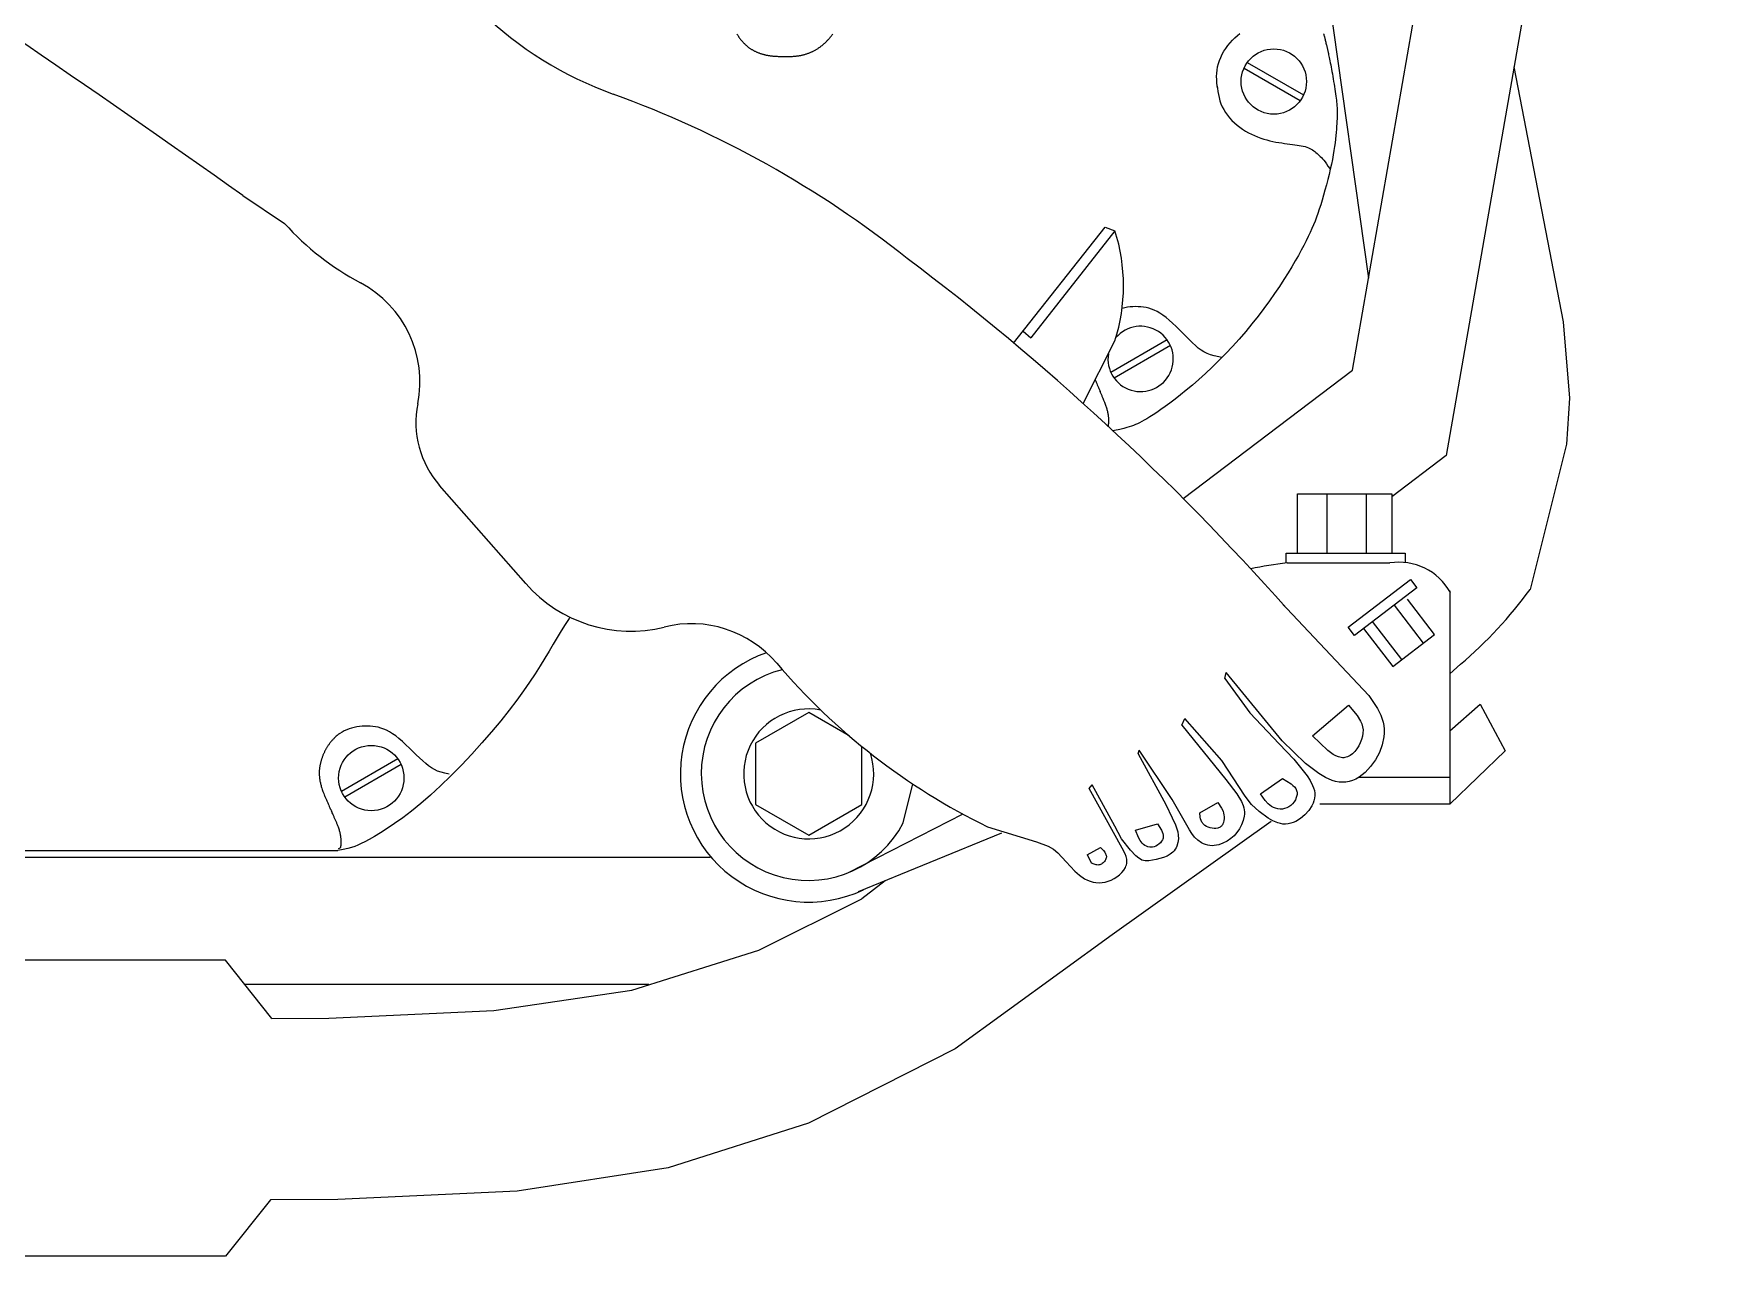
# Model space of a CAD drawing. Extents: x 0.9 to 11.8, y 2 to 8.4.
# Drawn here: x 6.338 to 7.933, y 2.288 to 3.439 of the extents above; entities that cross this region are included whole.
import ezdxf

# ---------------------------------------------------------------- set-up
doc = ezdxf.new("R2010")
doc.units = 0

msp = doc.modelspace()

# ---------------------------------------------------------------- linework, layer by layer
at = {"layer": '10', "color": 7, "linetype": 'CONTINUOUS'}
for p, q in [((6.534128, 3.286898), (6.573621, 3.260569)), ((6.80047, 2.921531), (6.719428, 3.013939))]:
    msp.add_line(p, q, dxfattribs=at)
for centre, radius, start, end in [((-0.851096, -7.106389), 12.749978, 54.603301, 56.976583), ((7.002317, 3.712965), 0.351563, 225.990773, 250.101475), ((6.549073, 2.460794), 0.980114, 51.483001, 70.101478), ((6.767796, 3.434997), 0.261015, 221.933514, 241.949115), ((5.696138, 1.284001), 2.432909, 41.580407, 53.025432), ((6.595455, 3.111564), 0.105469, 348.676439, 421.949118), ((6.787007, 3.073206), 0.089886, 168.676439, 221.25071), ((6.899166, 3.008087), 0.131274, 221.25071, 283.955187), ((6.956259, 2.778332), 0.105469, 40.378597, 103.955187), ((7.504211, 3.244322), 0.613835, 220.378599, 243.97938)]:
    msp.add_arc(centre, radius, start, end, dxfattribs=at)
at = {"layer": 'lines & arcs', "color": 5, "linetype": 'CONTINUOUS'}
for p, q in [((8.063584, 5.324047), (7.66662, 3.042026)), ((7.578409, 3.122497), (7.797725, 4.383277)), ((7.535894, 3.616966), (7.593477, 3.209119)), ((7.461215, 3.428073), (7.463286, 3.430624)), ((7.463286, 3.430624), (7.465468, 3.433055)), ((7.465468, 3.433055), (7.467743, 3.435356)), ((7.467743, 3.435356), (7.470097, 3.437527)), ((7.470097, 3.437527), (7.472522, 3.439572)), ((7.551273, 3.438983), (7.551304, 3.438871)), ((7.551304, 3.438871), (7.551342, 3.438732)), ((7.551342, 3.438732), (7.551389, 3.438558)), ((7.551389, 3.438558), (7.551447, 3.438345)), ((7.551447, 3.438345), (7.551517, 3.438086)), ((7.551517, 3.438086), (7.5516, 3.437774)), ((7.5516, 3.437774), (7.551698, 3.437406)), ((7.551698, 3.437406), (7.551812, 3.436979)), ((7.551812, 3.436979), (7.55194, 3.436492)), ((7.55194, 3.436492), (7.552083, 3.435944)), ((7.552083, 3.435944), (7.552241, 3.435334)), ((7.552241, 3.435334), (7.552414, 3.434662)), ((7.552414, 3.434662), (7.552601, 3.433926)), ((7.552601, 3.433926), (7.552803, 3.433125)), ((7.552803, 3.433125), (7.553019, 3.432263)), ((7.553019, 3.432263), (7.553244, 3.431357)), ((7.553244, 3.431357), (7.553474, 3.430429)), ((7.553474, 3.430429), (7.553702, 3.4295)), ((7.553702, 3.4295), (7.553924, 3.428592)), ((7.452246, 3.411066), (7.453227, 3.414032)), ((7.453227, 3.414032), (7.454441, 3.416964)), ((7.454441, 3.416964), (7.455867, 3.419849)), ((7.455867, 3.419849), (7.457485, 3.422672)), ((7.457485, 3.422672), (7.459274, 3.425418)), ((7.459274, 3.425418), (7.461215, 3.428073)), ((7.553924, 3.428592), (7.554135, 3.427726)), ((7.554135, 3.427726), (7.554329, 3.426925)), ((7.554329, 3.426925), (7.554502, 3.426209)), ((7.554502, 3.426209), (7.55465, 3.425591)), ((7.55465, 3.425591), (7.554779, 3.425048)), ((7.554779, 3.425048), (7.554895, 3.424545)), ((7.554895, 3.424545), (7.555007, 3.42405)), ((7.555007, 3.42405), (7.555122, 3.423529)), ((7.555122, 3.423529), (7.555248, 3.422949)), ((7.555248, 3.422949), (7.555391, 3.422277)), ((7.555391, 3.422277), (7.555559, 3.421479)), ((7.555559, 3.421479), (7.555759, 3.420528)), ((7.555759, 3.420528), (7.555989, 3.419425)), ((7.555989, 3.419425), (7.556247, 3.418174)), ((7.556247, 3.418174), (7.556532, 3.416781)), ((7.556532, 3.416781), (7.55684, 3.415253)), ((7.55684, 3.415253), (7.557171, 3.413595)), ((7.557171, 3.413595), (7.557522, 3.411813)), ((7.450593, 3.399072), (7.450705, 3.402077)), ((7.450643, 3.396074), (7.450593, 3.399072)), ((7.450705, 3.402077), (7.451004, 3.405081)), ((7.451004, 3.405081), (7.45151, 3.40808)), ((7.45151, 3.40808), (7.452246, 3.411066)), ((7.47635, 3.406878), (7.52933, 3.37629)), ((7.479423, 3.4122), (7.532402, 3.381612)), ((7.557522, 3.411813), (7.55789, 3.409913)), ((7.55789, 3.409913), (7.558274, 3.407902)), ((7.558274, 3.407902), (7.558669, 3.405793)), ((7.558669, 3.405793), (7.559072, 3.4036)), ((7.559072, 3.4036), (7.55948, 3.401337)), ((7.55948, 3.401337), (7.559888, 3.399019)), ((7.559888, 3.399019), (7.560293, 3.39666)), ((7.730282, 3.408), (7.776706, 3.168075)), ((7.450835, 3.393089), (7.450643, 3.396074)), ((7.451145, 3.390124), (7.450835, 3.393089)), ((7.451414, 3.388179), (7.451145, 3.390124)), ((7.451219, 3.389883), (7.451396, 3.387927)), ((7.451396, 3.387927), (7.451765, 3.384969)), ((7.451765, 3.384969), (7.452253, 3.382018)), ((7.452253, 3.382018), (7.452881, 3.379086)), ((7.560293, 3.39666), (7.560691, 3.394275)), ((7.560691, 3.394275), (7.561078, 3.391877)), ((7.561078, 3.391877), (7.56145, 3.389483)), ((7.56145, 3.389483), (7.561805, 3.387117)), ((7.561805, 3.387117), (7.562141, 3.384804)), ((7.562141, 3.384804), (7.562454, 3.38257)), ((7.562454, 3.38257), (7.562742, 3.38044)), ((7.452881, 3.379086), (7.45367, 3.376185)), ((7.45367, 3.376185), (7.45464, 3.373325)), ((7.45464, 3.373325), (7.45581, 3.370518)), ((7.45581, 3.370518), (7.457202, 3.367776)), ((7.457202, 3.367776), (7.458829, 3.365109)), ((7.562742, 3.38044), (7.563002, 3.37844)), ((7.563002, 3.37844), (7.563232, 3.376596)), ((7.563232, 3.376596), (7.563429, 3.374934)), ((7.563429, 3.374934), (7.563592, 3.373466)), ((7.563592, 3.373466), (7.563721, 3.372154)), ((7.563721, 3.372154), (7.563822, 3.370947)), ((7.563822, 3.370947), (7.563895, 3.369795)), ((7.563895, 3.369795), (7.563944, 3.368645)), ((7.563944, 3.368645), (7.563973, 3.367448)), ((7.563973, 3.367448), (7.563983, 3.366152)), ((7.563983, 3.366152), (7.563977, 3.364707)), ((7.458829, 3.365109), (7.460674, 3.362527)), ((7.460674, 3.362527), (7.462715, 3.360039)), ((7.462715, 3.360039), (7.464929, 3.357655)), ((7.464929, 3.357655), (7.467293, 3.355384)), ((7.467293, 3.355384), (7.469783, 3.353236)), ((7.469783, 3.353236), (7.472378, 3.35122)), ((7.472378, 3.35122), (7.475053, 3.349345)), ((7.563513, 3.352041), (7.56332, 3.349299)), ((7.563665, 3.354611), (7.563513, 3.352041)), ((7.56378, 3.357003), (7.563665, 3.354611)), ((7.563865, 3.359214), (7.56378, 3.357003)), ((7.563923, 3.361238), (7.563865, 3.359214)), ((7.563959, 3.36307), (7.563923, 3.361238)), ((7.563977, 3.364707), (7.563959, 3.36307)), ((7.475053, 3.349345), (7.477789, 3.347617)), ((7.477789, 3.347617), (7.480573, 3.346035)), ((7.480573, 3.346035), (7.483397, 3.344591)), ((7.483397, 3.344591), (7.486252, 3.34328)), ((7.486252, 3.34328), (7.489128, 3.342096)), ((7.489128, 3.342096), (7.492016, 3.341033)), ((7.492016, 3.341033), (7.494908, 3.340085)), ((7.494908, 3.340085), (7.497794, 3.339246)), ((7.497794, 3.339246), (7.500664, 3.33851)), ((7.500664, 3.33851), (7.503509, 3.337866)), ((7.503509, 3.337866), (7.506317, 3.337303)), ((7.506317, 3.337303), (7.509079, 3.336812)), ((7.509079, 3.336812), (7.511783, 3.336381)), ((7.511783, 3.336381), (7.51442, 3.335999)), ((7.51442, 3.335999), (7.516977, 3.335656)), ((7.516977, 3.335656), (7.519445, 3.335342)), ((7.519445, 3.335342), (7.521815, 3.335045)), ((7.521815, 3.335045), (7.524083, 3.334753)), ((7.524083, 3.334753), (7.526246, 3.334457)), ((7.526246, 3.334457), (7.528302, 3.334143)), ((7.528302, 3.334143), (7.530249, 3.333801)), ((7.530249, 3.333801), (7.532084, 3.333419)), ((7.562024, 3.336635), (7.561526, 3.333014)), ((7.562443, 3.340065), (7.562024, 3.336635)), ((7.562792, 3.343314), (7.562443, 3.340065)), ((7.563082, 3.346389), (7.562792, 3.343314)), ((7.56332, 3.349299), (7.563082, 3.346389)), ((7.532084, 3.333419), (7.533805, 3.332987)), ((7.533805, 3.332987), (7.535409, 3.332491)), ((7.535409, 3.332491), (7.536897, 3.331925)), ((7.536897, 3.331925), (7.538279, 3.331293)), ((7.538279, 3.331293), (7.539568, 3.330602)), ((7.539568, 3.330602), (7.540776, 3.32986)), ((7.540776, 3.32986), (7.541916, 3.329075)), ((7.541916, 3.329075), (7.543002, 3.328256)), ((7.543002, 3.328256), (7.544044, 3.327409)), ((7.544044, 3.327409), (7.545058, 3.326542)), ((7.545058, 3.326542), (7.546055, 3.325657)), ((7.546055, 3.325657), (7.547051, 3.324732)), ((7.547051, 3.324732), (7.548062, 3.323738)), ((7.548062, 3.323738), (7.549104, 3.322645)), ((7.549104, 3.322645), (7.550192, 3.321425)), ((7.550192, 3.321425), (7.551342, 3.32005)), ((7.551342, 3.32005), (7.55257, 3.318491)), ((7.55257, 3.318491), (7.553892, 3.316718)), ((7.559461, 3.320911), (7.558551, 3.316432)), ((7.560254, 3.325161), (7.559461, 3.320911)), ((7.560939, 3.329193), (7.560254, 3.325161)), ((7.561526, 3.333014), (7.560939, 3.329193)), ((7.555155, 3.30189), (7.553865, 3.296896)), ((7.553892, 3.316718), (7.555333, 3.31468)), ((7.556379, 3.306858), (7.555155, 3.30189)), ((7.555333, 3.31468), (7.556957, 3.312238)), ((7.557518, 3.311729), (7.556379, 3.306858)), ((7.556957, 3.312238), (7.557376, 3.311568)), ((7.558551, 3.316432), (7.557518, 3.311729)), ((7.551172, 3.287107), (7.54981, 3.282453)), ((7.55253, 3.291944), (7.551172, 3.287107)), ((7.553865, 3.296896), (7.55253, 3.291944)), ((7.545845, 3.270108), (7.544524, 3.266444)), ((7.547149, 3.273954), (7.545845, 3.270108)), ((7.548465, 3.278053), (7.547149, 3.273954)), ((7.54981, 3.282453), (7.548465, 3.278053)), ((7.259582, 3.148053), (7.345786, 3.256979)), ((7.345786, 3.256979), (7.354856, 3.253737)), ((7.540198, 3.255823), (7.538544, 3.252169)), ((7.541728, 3.259373), (7.540198, 3.255823)), ((7.543161, 3.262889), (7.541728, 3.259373)), ((7.544524, 3.266444), (7.543161, 3.262889)), ((7.354856, 3.253737), (7.275653, 3.153029)), ((7.532577, 3.239943), (7.53017, 3.235343)), ((7.534759, 3.244271), (7.532577, 3.239943)), ((7.53674, 3.248339), (7.534759, 3.244271)), ((7.538544, 3.252169), (7.53674, 3.248339)), ((7.524587, 3.225278), (7.521364, 3.219788)), ((7.527515, 3.230459), (7.524587, 3.225278)), ((7.53017, 3.235343), (7.527515, 3.230459)), ((7.513937, 3.207832), (7.509693, 3.201355)), ((7.517822, 3.213977), (7.513937, 3.207832)), ((7.521364, 3.219788), (7.517822, 3.213977)), ((7.505107, 3.194596), (7.500204, 3.18762)), ((7.509693, 3.201355), (7.505107, 3.194596)), ((7.36174, 3.18062), (7.361602, 3.180579)), ((7.364154, 3.181197), (7.36174, 3.18062)), ((7.366607, 3.181652), (7.364154, 3.181197)), ((7.36909, 3.181985), (7.366607, 3.181652)), ((7.371596, 3.182195), (7.36909, 3.181985)), ((7.374118, 3.182282), (7.371596, 3.182195)), ((7.376648, 3.182245), (7.374118, 3.182282)), ((7.379179, 3.182083), (7.376648, 3.182245)), ((7.381704, 3.181797), (7.379179, 3.182083)), ((7.384218, 3.181379), (7.381704, 3.181797)), ((7.386737, 3.180804), (7.384218, 3.181379)), ((7.389279, 3.180038), (7.386737, 3.180804)), ((7.391861, 3.17905), (7.389279, 3.180038)), ((7.394502, 3.177806), (7.391861, 3.17905)), ((7.397221, 3.176275), (7.394502, 3.177806)), ((7.400035, 3.174424), (7.397221, 3.176275)), ((7.402963, 3.172221), (7.400035, 3.174424)), ((7.495009, 3.180491), (7.489547, 3.173273)), ((7.500204, 3.18762), (7.495009, 3.180491)), ((7.268475, 3.15929), (7.275653, 3.153029)), ((7.406015, 3.169652), (7.402963, 3.172221)), ((7.40916, 3.166785), (7.406015, 3.169652)), ((7.41236, 3.163706), (7.40916, 3.166785)), ((7.415577, 3.160502), (7.41236, 3.163706)), ((7.418773, 3.157259), (7.415577, 3.160502)), ((7.47792, 3.158829), (7.471806, 3.151731)), ((7.483842, 3.166031), (7.47792, 3.158829)), ((7.489547, 3.173273), (7.483842, 3.166031)), ((7.776706, 3.168075), (7.782707, 3.096087)), ((7.325037, 3.091135), (7.354858, 3.150071)), ((7.404015, 3.151024), (7.351035, 3.120436)), ((7.407087, 3.145702), (7.354107, 3.115114)), ((7.421909, 3.154063), (7.418773, 3.157259)), ((7.424946, 3.151001), (7.421909, 3.154063)), ((7.427846, 3.14816), (7.424946, 3.151001)), ((7.430592, 3.145609), (7.427846, 3.14816)), ((7.43325, 3.14335), (7.430592, 3.145609)), ((7.435909, 3.141369), (7.43325, 3.14335)), ((7.465529, 3.144795), (7.459146, 3.138061)), ((7.471806, 3.151731), (7.465529, 3.144795)), ((7.438657, 3.139652), (7.435909, 3.141369)), ((7.441582, 3.138183), (7.438657, 3.139652)), ((7.444772, 3.136948), (7.441582, 3.138183)), ((7.448315, 3.135933), (7.444772, 3.136948)), ((7.452717, 3.131558), (7.446303, 3.12532)), ((7.455583, 3.134456), (7.448315, 3.135933)), ((7.459146, 3.138061), (7.452717, 3.131558)), ((7.419111, 3.001677), (7.578409, 3.122497)), ((7.433763, 3.113767), (7.427759, 3.108515)), ((7.439965, 3.119379), (7.433763, 3.113767)), ((7.446303, 3.12532), (7.439965, 3.119379)), ((7.411464, 3.095178), (7.406674, 3.09153)), ((7.416578, 3.099214), (7.411464, 3.095178)), ((7.422014, 3.103656), (7.416578, 3.099214)), ((7.427759, 3.108515), (7.422014, 3.103656)), ((7.782707, 3.096087), (7.779706, 3.052894)), ((7.390798, 3.080454), (7.387662, 3.078472)), ((7.39427, 3.082733), (7.390798, 3.080454)), ((7.398075, 3.085326), (7.39427, 3.082733)), ((7.40221, 3.088253), (7.398075, 3.085326)), ((7.406674, 3.09153), (7.40221, 3.088253)), ((7.354474, 3.065565), (7.353272, 3.06528)), ((7.359359, 3.06676), (7.354474, 3.065565)), ((7.363128, 3.067728), (7.359359, 3.06676)), ((7.366041, 3.068529), (7.363128, 3.067728)), ((7.36836, 3.069226), (7.366041, 3.068529)), ((7.370346, 3.06988), (7.36836, 3.069226)), ((7.372225, 3.070548), (7.370346, 3.06988)), ((7.374083, 3.071268), (7.372225, 3.070548)), ((7.375972, 3.07207), (7.374083, 3.071268)), ((7.377942, 3.072989), (7.375972, 3.07207)), ((7.380045, 3.074056), (7.377942, 3.072989)), ((7.382332, 3.075304), (7.380045, 3.074056)), ((7.384853, 3.076765), (7.382332, 3.075304)), ((7.387662, 3.078472), (7.384853, 3.076765)), ((7.779706, 3.052894), (7.745508, 2.91613)), ((7.66662, 3.042026), (7.615419, 3.003193)), ((7.526537, 2.950273), (7.526537, 3.005922)), ((7.526537, 3.005922), (7.615419, 3.005922)), ((7.554554, 2.950273), (7.554554, 3.005922)), ((7.591266, 3.005922), (7.591266, 2.950273)), ((7.615419, 3.005922), (7.615419, 2.950273)), ((7.51591, 2.940998), (7.51591, 2.950273)), ((7.51591, 2.950273), (7.627979, 2.950273)), ((7.516876, 2.940998), (7.613487, 2.940998)), ((7.627979, 2.950273), (7.627979, 2.940998)), ((7.574358, 2.880386), (7.632985, 2.925332)), ((7.632985, 2.925332), (7.638871, 2.917654)), ((7.638871, 2.917654), (7.580244, 2.872709)), ((7.655678, 2.873655), (7.630173, 2.906923)), ((7.669907, 2.914717), (7.669907, 2.713987)), ((6.84139, 2.888779), (6.837563, 2.882917)), ((6.842124, 2.889854), (6.84139, 2.888779)), ((7.617552, 2.901311), (7.645018, 2.865483)), ((6.833812, 2.876948), (6.83008, 2.870834)), ((6.837563, 2.882917), (6.833812, 2.876948)), ((7.580244, 2.872709), (7.574358, 2.880386)), ((7.588772, 2.879246), (7.616238, 2.843419)), ((7.624766, 2.849957), (7.597299, 2.885784)), ((7.616238, 2.843419), (7.655678, 2.873655)), ((6.822434, 2.858018), (6.81837, 2.851233)), ((6.826309, 2.864537), (6.822434, 2.858018)), ((6.83008, 2.870834), (6.826309, 2.864537)), ((6.814025, 2.844135), (6.809307, 2.836679)), ((6.81837, 2.851233), (6.814025, 2.844135)), ((7.680049, 2.845629), (7.669907, 2.836727)), ((6.804124, 2.828817), (6.798384, 2.820506)), ((6.809307, 2.836679), (6.804124, 2.828817)), ((6.791996, 2.811698), (6.784867, 2.802347)), ((6.798384, 2.820506), (6.791996, 2.811698)), ((7.669907, 2.782988), (7.698648, 2.808079)), ((7.698648, 2.808079), (7.722164, 2.764169)), ((6.776947, 2.792447), (6.768345, 2.782145)), ((6.784867, 2.802347), (6.776947, 2.792447)), ((7.066726, 2.800174), (7.016726, 2.771306)), ((7.10485, 2.778163), (7.066726, 2.800174)), ((6.625494, 2.780491), (6.624297, 2.779718)), ((6.627606, 2.781703), (6.625494, 2.780491)), ((6.629784, 2.782806), (6.627606, 2.781703)), ((6.632024, 2.783798), (6.629784, 2.782806)), ((6.634321, 2.784674), (6.632024, 2.783798)), ((6.636672, 2.785434), (6.634321, 2.784674)), ((6.63907, 2.786073), (6.636672, 2.785434)), ((6.64151, 2.786592), (6.63907, 2.786073)), ((6.643983, 2.78699), (6.64151, 2.786592)), ((6.646483, 2.787265), (6.643983, 2.78699)), ((6.649002, 2.787417), (6.646483, 2.787265)), ((6.651533, 2.787445), (6.649002, 2.787417)), ((6.654067, 2.787349), (6.651533, 2.787445)), ((6.656598, 2.787128), (6.654067, 2.787349)), ((6.659123, 2.786776), (6.656598, 2.787128)), ((6.661655, 2.786266), (6.659123, 2.786776)), ((6.664216, 2.785567), (6.661655, 2.786266)), ((6.666823, 2.784646), (6.664216, 2.785567)), ((6.669495, 2.783471), (6.666823, 2.784646)), ((6.672253, 2.782011), (6.669495, 2.783471)), ((6.675114, 2.780234), (6.672253, 2.782011)), ((6.678099, 2.778107), (6.675114, 2.780234)), ((6.681216, 2.775618), (6.678099, 2.778107)), ((6.684434, 2.772834), (6.681216, 2.775618)), ((6.768345, 2.782145), (6.759213, 2.771629)), ((6.687713, 2.769839), (6.684434, 2.772834)), ((6.691013, 2.766719), (6.687713, 2.769839)), ((6.694291, 2.76356), (6.691013, 2.766719)), ((6.697509, 2.760447), (6.694291, 2.76356)), ((6.700624, 2.757465), (6.697509, 2.760447)), ((6.749702, 2.761086), (6.739962, 2.750702)), ((6.759213, 2.771629), (6.749702, 2.761086)), ((7.016726, 2.771306), (7.016726, 2.713571)), ((7.116726, 2.713571), (7.116726, 2.768245)), ((7.722164, 2.764169), (7.669907, 2.713987)), ((6.680129, 2.756478), (6.627149, 2.72589)), ((6.683202, 2.751156), (6.630222, 2.720568)), ((6.703597, 2.7547), (6.700624, 2.757465)), ((6.706408, 2.752221), (6.703597, 2.7547)), ((6.709124, 2.750032), (6.706408, 2.752221)), ((6.711834, 2.74812), (6.709124, 2.750032)), ((6.714626, 2.746475), (6.711834, 2.74812)), ((6.717588, 2.745082), (6.714626, 2.746475)), ((6.720808, 2.743931), (6.717588, 2.745082)), ((6.724377, 2.743008), (6.720808, 2.743931)), ((6.739962, 2.750702), (6.730145, 2.740665)), ((6.720401, 2.731161), (6.710882, 2.722378)), ((6.730145, 2.740665), (6.720401, 2.731161)), ((6.72838, 2.742302), (6.724377, 2.743008)), ((7.155737, 2.696239), (7.16465, 2.732959)), ((7.584698, 2.739273), (7.669522, 2.739273)), ((6.701722, 2.714464), (6.692999, 2.707414)), ((6.710882, 2.722378), (6.701722, 2.714464)), ((7.016726, 2.713571), (7.066726, 2.684704)), ((7.066726, 2.684704), (7.116726, 2.713571)), ((7.669907, 2.713987), (7.547829, 2.713987)), ((6.677099, 2.695726), (6.670044, 2.691)), ((6.684771, 2.701182), (6.677099, 2.695726)), ((6.692999, 2.707414), (6.684771, 2.701182)), ((7.211827, 2.704595), (7.103826, 2.649336)), ((7.501745, 2.697449), (7.352189, 2.59093)), ((6.653176, 2.680766), (6.649136, 2.678513)), ((6.658022, 2.683565), (6.653176, 2.680766)), ((6.663664, 2.686961), (6.658022, 2.683565)), ((6.670044, 2.691), (6.663664, 2.686961)), ((7.248047, 2.686493), (7.11343, 2.63126)), ((5.203821, 2.664008), (6.973899, 2.664008)), ((6.294258, 2.670141), (6.623612, 2.670141)), ((6.628733, 2.67122), (6.623612, 2.670141)), ((6.63294, 2.672176), (6.628733, 2.67122)), ((6.636488, 2.673108), (6.63294, 2.672176)), ((6.639629, 2.674111), (6.636488, 2.673108)), ((6.642615, 2.675282), (6.639629, 2.674111)), ((6.6457, 2.676717), (6.642615, 2.675282)), ((6.649136, 2.678513), (6.6457, 2.676717)), ((6.973899, 2.664008), (6.974525, 2.664483)), ((7.138709, 2.641632), (7.116607, 2.624869)), ((7.01973, 2.576515), (7.116607, 2.624869)), ((7.352189, 2.59093), (7.204611, 2.483509)), ((6.900193, 2.538929), (7.01973, 2.576515)), ((6.518107, 2.566929), (5.961729, 2.566929)), ((6.561606, 2.512239), (6.518107, 2.566929)), ((6.916344, 2.544008), (6.536338, 2.544008)), ((6.770348, 2.519629), (6.900193, 2.538929)), ((6.561606, 2.512239), (6.615275, 2.512518)), ((6.615275, 2.512518), (6.770348, 2.519629)), ((7.204611, 2.483509), (7.066468, 2.413713)), ((7.066468, 2.413713), (6.934616, 2.371378)), ((6.934616, 2.371378), (6.792525, 2.349639)), ((6.792525, 2.349639), (6.623664, 2.34163)), ((6.560161, 2.341287), (6.518107, 2.288414)), ((6.623664, 2.34163), (6.560161, 2.341287)), ((6.518107, 2.288414), (5.888463, 2.288414))]:
    msp.add_line(p, q, dxfattribs=at)
at = {"layer": 'lines & arcs', "color": 7, "linetype": 'CONTINUOUS'}
for p, q in [((7.513139, 2.901481), (7.51557, 2.899088)), ((7.51557, 2.899088), (7.516178, 2.89849)), ((7.516178, 2.89849), (7.516482, 2.898191)), ((7.516482, 2.898191), (7.516634, 2.898042)), ((7.516634, 2.898042), (7.516672, 2.898004)), ((7.516672, 2.898004), (7.516691, 2.897986)), ((7.516691, 2.897986), (7.5167, 2.897976)), ((7.5167, 2.897976), (7.516703, 2.897974)), ((7.516703, 2.897974), (7.516703, 2.897974)), ((7.516703, 2.897974), (7.516706, 2.897971)), ((7.516706, 2.897971), (7.593898, 2.816146)), ((7.458334, 2.832128), (7.459474, 2.837883)), ((7.458334, 2.832128), (7.481954, 2.799793)), ((7.512104, 2.773399), (7.459474, 2.837883)), ((7.593898, 2.816146), (7.601988, 2.804108)), ((7.417704, 2.788313), (7.420694, 2.794488)), ((7.455349, 2.754893), (7.420694, 2.794488)), ((7.481954, 2.799793), (7.509405, 2.770604)), ((7.540895, 2.778347), (7.574747, 2.806964)), ((7.574747, 2.806964), (7.582864, 2.797287)), ((7.582864, 2.797287), (7.585959, 2.792179)), ((7.585959, 2.792179), (7.587097, 2.78951)), ((7.601988, 2.804108), (7.605043, 2.797777)), ((7.605043, 2.797777), (7.607187, 2.791202)), ((7.417704, 2.788313), (7.459156, 2.737182)), ((7.555112, 2.764371), (7.540895, 2.778347)), ((7.587839, 2.777798), (7.586987, 2.774689)), ((7.587097, 2.78951), (7.587897, 2.786747)), ((7.588295, 2.780885), (7.587839, 2.777798)), ((7.587897, 2.786747), (7.588312, 2.783876)), ((7.588312, 2.783876), (7.588295, 2.780885)), ((7.607985, 2.777219), (7.606436, 2.769898)), ((7.607187, 2.791202), (7.607857, 2.787815)), ((7.607857, 2.787815), (7.608228, 2.784357)), ((7.608277, 2.780824), (7.607985, 2.777219)), ((7.608228, 2.784357), (7.608277, 2.780824)), ((7.37682, 2.761354), (7.377573, 2.764706)), ((7.37682, 2.761354), (7.402752, 2.713487)), ((7.408699, 2.718399), (7.377573, 2.764706)), ((7.509405, 2.770604), (7.523241, 2.756376)), ((7.534296, 2.752283), (7.512104, 2.773399)), ((7.560198, 2.760711), (7.555112, 2.764371)), ((7.562714, 2.759351), (7.560198, 2.760711)), ((7.576088, 2.759672), (7.574916, 2.759003)), ((7.578366, 2.761372), (7.576088, 2.759672)), ((7.58052, 2.763492), (7.578366, 2.761372)), ((7.582505, 2.765957), (7.58052, 2.763492)), ((7.584274, 2.768694), (7.582505, 2.765957)), ((7.585783, 2.771629), (7.584274, 2.768694)), ((7.586987, 2.774689), (7.585783, 2.771629)), ((7.603731, 2.76264), (7.60003, 2.755697)), ((7.606436, 2.769898), (7.603731, 2.76264)), ((7.477305, 2.721564), (7.455349, 2.754893)), ((7.523241, 2.756376), (7.535776, 2.740569)), ((7.54661, 2.742806), (7.534296, 2.752283)), ((7.565208, 2.758363), (7.562714, 2.759351)), ((7.567678, 2.757791), (7.565208, 2.758363)), ((7.568903, 2.757674), (7.567678, 2.757791)), ((7.570121, 2.757678), (7.568903, 2.757674)), ((7.571332, 2.757808), (7.570121, 2.757678)), ((7.572535, 2.758068), (7.571332, 2.757808)), ((7.57373, 2.758466), (7.572535, 2.758068)), ((7.574916, 2.759003), (7.57373, 2.758466)), ((7.590273, 2.743776), (7.584536, 2.739304)), ((7.595491, 2.749325), (7.590273, 2.743776)), ((7.60003, 2.755697), (7.595491, 2.749325)), ((7.330723, 2.728654), (7.333484, 2.732226)), ((7.361541, 2.672558), (7.330723, 2.728654)), ((7.354647, 2.693127), (7.333484, 2.732226)), ((7.459156, 2.737182), (7.469492, 2.723538)), ((7.491964, 2.723662), (7.512656, 2.737932)), ((7.512656, 2.737932), (7.520737, 2.732916)), ((7.520737, 2.732916), (7.522402, 2.73154)), ((7.522402, 2.73154), (7.52383, 2.730082)), ((7.52383, 2.730082), (7.524973, 2.728525)), ((7.524973, 2.728525), (7.525424, 2.727705)), ((7.525424, 2.727705), (7.525785, 2.726855)), ((7.535776, 2.740569), (7.538547, 2.736135)), ((7.538547, 2.736135), (7.540915, 2.731507)), ((7.540915, 2.731507), (7.541837, 2.729139)), ((7.541837, 2.729139), (7.542524, 2.726747)), ((7.552947, 2.739051), (7.54661, 2.742806)), ((7.559344, 2.736271), (7.552947, 2.739051)), ((7.562551, 2.735323), (7.559344, 2.736271)), ((7.565756, 2.734708), (7.562551, 2.735323)), ((7.568954, 2.734458), (7.565756, 2.734708)), ((7.572138, 2.734602), (7.568954, 2.734458)), ((7.575304, 2.735169), (7.572138, 2.734602)), ((7.578438, 2.736162), (7.575304, 2.735169)), ((7.581522, 2.737551), (7.578438, 2.736162)), ((7.584536, 2.739304), (7.581522, 2.737551)), ((7.402752, 2.713487), (7.408777, 2.700955)), ((7.425109, 2.689614), (7.408699, 2.718399)), ((7.434767, 2.705794), (7.45176, 2.715598)), ((7.45176, 2.715598), (7.455254, 2.710206)), ((7.469492, 2.723538), (7.473977, 2.716285)), ((7.473977, 2.716285), (7.475575, 2.712507)), ((7.475575, 2.712507), (7.476146, 2.710573)), ((7.483424, 2.713742), (7.477305, 2.721564)), ((7.490693, 2.706842), (7.483424, 2.713742)), ((7.496312, 2.717448), (7.491964, 2.723662)), ((7.499103, 2.714333), (7.496312, 2.717448)), ((7.500642, 2.71298), (7.499103, 2.714333)), ((7.502302, 2.711798), (7.500642, 2.71298)), ((7.504102, 2.710815), (7.502302, 2.711798)), ((7.520423, 2.712697), (7.518592, 2.711355)), ((7.522072, 2.714304), (7.520423, 2.712697)), ((7.523502, 2.716112), (7.522072, 2.714304)), ((7.524675, 2.718059), (7.523502, 2.716112)), ((7.525553, 2.720082), (7.524675, 2.718059)), ((7.5261, 2.722116), (7.525553, 2.720082)), ((7.525785, 2.726855), (7.526051, 2.725971)), ((7.526051, 2.725971), (7.526217, 2.725053)), ((7.526238, 2.723119), (7.5261, 2.722116)), ((7.526217, 2.725053), (7.526278, 2.7241)), ((7.526278, 2.7241), (7.526238, 2.723119)), ((7.54014, 2.712416), (7.537221, 2.707986)), ((7.541277, 2.714736), (7.54014, 2.712416)), ((7.542158, 2.717103), (7.541277, 2.714736)), ((7.542747, 2.719503), (7.542158, 2.717103)), ((7.542524, 2.726747), (7.542931, 2.724338)), ((7.543013, 2.72192), (7.542747, 2.719503)), ((7.542931, 2.724338), (7.543013, 2.72192)), ((7.408777, 2.700955), (7.411747, 2.69451)), ((7.435182, 2.701587), (7.434767, 2.705794)), ((7.435509, 2.699978), (7.435182, 2.701587)), ((7.435996, 2.698443), (7.435509, 2.699978)), ((7.43669, 2.697004), (7.435996, 2.698443)), ((7.437129, 2.696327), (7.43669, 2.697004)), ((7.437637, 2.695681), (7.437129, 2.696327)), ((7.455254, 2.710206), (7.456573, 2.707189)), ((7.456961, 2.696774), (7.456357, 2.695243)), ((7.456573, 2.707189), (7.45705, 2.705544)), ((7.457352, 2.698443), (7.456961, 2.696774)), ((7.45705, 2.705544), (7.457381, 2.703802)), ((7.457544, 2.700204), (7.457352, 2.698443)), ((7.457381, 2.703802), (7.457549, 2.702006)), ((7.457549, 2.702006), (7.457544, 2.700204)), ((7.47558, 2.698454), (7.474058, 2.694488)), ((7.476515, 2.702536), (7.47558, 2.698454)), ((7.476146, 2.710573), (7.476539, 2.708609)), ((7.476723, 2.704582), (7.476515, 2.702536)), ((7.476539, 2.708609), (7.476735, 2.706611)), ((7.476735, 2.706611), (7.476723, 2.704582)), ((7.499001, 2.700831), (7.490693, 2.706842)), ((7.503499, 2.698246), (7.499001, 2.700831)), ((7.508172, 2.696267), (7.503499, 2.698246)), ((7.506048, 2.710055), (7.504102, 2.710815)), ((7.508108, 2.709539), (7.506048, 2.710055)), ((7.510239, 2.709289), (7.508108, 2.709539)), ((7.510559, 2.695607), (7.508172, 2.696267)), ((7.512396, 2.709326), (7.510239, 2.709289)), ((7.514536, 2.709668), (7.512396, 2.709326)), ((7.516616, 2.710338), (7.514536, 2.709668)), ((7.518592, 2.711355), (7.516616, 2.710338)), ((7.520266, 2.695901), (7.51784, 2.695377)), ((7.522664, 2.696695), (7.520266, 2.695901)), ((7.525017, 2.697736), (7.522664, 2.696695)), ((7.529517, 2.700476), (7.525017, 2.697736)), ((7.533631, 2.70395), (7.529517, 2.700476)), ((7.537221, 2.707986), (7.533631, 2.70395)), ((7.234925, 2.692708), (7.281222, 2.678314)), ((7.361152, 2.681342), (7.354647, 2.693127)), ((7.369654, 2.670585), (7.361152, 2.681342)), ((7.3742, 2.68958), (7.394859, 2.695483)), ((7.37697, 2.682438), (7.3742, 2.68958)), ((7.378554, 2.679595), (7.37697, 2.682438)), ((7.394859, 2.695483), (7.398713, 2.6893)), ((7.398713, 2.6893), (7.399414, 2.687771)), ((7.399589, 2.680332), (7.398777, 2.678929)), ((7.399414, 2.687771), (7.399939, 2.686252)), ((7.399889, 2.681054), (7.399589, 2.680332)), ((7.40011, 2.681783), (7.399889, 2.681054)), ((7.399939, 2.686252), (7.400253, 2.684747)), ((7.400253, 2.682517), (7.40011, 2.681783)), ((7.400253, 2.684747), (7.400321, 2.683999)), ((7.400322, 2.683256), (7.400253, 2.682517)), ((7.400321, 2.683999), (7.400322, 2.683256)), ((7.411747, 2.69451), (7.413942, 2.687936)), ((7.413942, 2.687936), (7.414515, 2.6846)), ((7.414614, 2.68123), (7.414148, 2.677831)), ((7.414515, 2.6846), (7.414614, 2.68123)), ((7.427319, 2.686135), (7.425109, 2.689614)), ((7.429899, 2.682912), (7.427319, 2.686135)), ((7.43295, 2.680029), (7.429899, 2.682912)), ((7.436436, 2.677624), (7.43295, 2.680029)), ((7.438213, 2.69507), (7.437637, 2.695681)), ((7.439547, 2.693957), (7.438213, 2.69507)), ((7.44108, 2.693002), (7.439547, 2.693957)), ((7.442762, 2.692219), (7.44108, 2.693002)), ((7.444543, 2.691624), (7.442762, 2.692219)), ((7.446371, 2.69123), (7.444543, 2.691624)), ((7.448196, 2.691052), (7.446371, 2.69123)), ((7.449968, 2.691105), (7.448196, 2.691052)), ((7.451637, 2.691403), (7.449968, 2.691105)), ((7.452417, 2.691649), (7.451637, 2.691403)), ((7.453151, 2.691961), (7.452417, 2.691649)), ((7.453835, 2.692341), (7.453151, 2.691961)), ((7.454461, 2.692793), (7.453835, 2.692341)), ((7.455025, 2.693314), (7.454461, 2.692793)), ((7.455528, 2.6939), (7.455025, 2.693314)), ((7.455971, 2.694545), (7.455528, 2.6939)), ((7.456357, 2.695243), (7.455971, 2.694545)), ((7.463827, 2.681472), (7.460343, 2.679072)), ((7.46695, 2.684232), (7.463827, 2.681472)), ((7.469703, 2.687333), (7.46695, 2.684232)), ((7.472076, 2.690758), (7.469703, 2.687333)), ((7.474058, 2.694488), (7.472076, 2.690758)), ((7.512971, 2.695219), (7.510559, 2.695607)), ((7.515403, 2.695142), (7.512971, 2.695219)), ((7.51784, 2.695377), (7.515403, 2.695142)), ((7.281222, 2.678314), (7.292071, 2.674283)), ((7.292071, 2.674283), (7.296929, 2.671495)), ((7.296929, 2.671495), (7.301261, 2.667973)), ((7.301261, 2.667973), (7.309077, 2.659552)), ((7.328882, 2.666148), (7.341327, 2.673148)), ((7.328882, 2.666148), (7.332771, 2.65837)), ((7.341327, 2.673148), (7.344069, 2.670239)), ((7.344069, 2.670239), (7.345225, 2.668756)), ((7.345225, 2.668756), (7.346122, 2.667241)), ((7.346122, 2.667241), (7.346447, 2.666467)), ((7.346447, 2.666467), (7.346675, 2.665681)), ((7.346796, 2.664065), (7.34667, 2.663234)), ((7.346675, 2.665681), (7.346795, 2.664881)), ((7.346795, 2.664881), (7.346796, 2.664065)), ((7.364413, 2.667294), (7.361541, 2.672558)), ((7.365403, 2.664672), (7.364413, 2.667294)), ((7.365994, 2.662061), (7.365403, 2.664672)), ((7.374653, 2.665244), (7.369654, 2.670585)), ((7.377378, 2.662973), (7.374653, 2.665244)), ((7.379483, 2.678302), (7.378554, 2.679595)), ((7.380523, 2.677114), (7.379483, 2.678302)), ((7.381688, 2.676043), (7.380523, 2.677114)), ((7.382993, 2.675106), (7.381688, 2.676043)), ((7.384431, 2.674329), (7.382993, 2.675106)), ((7.385975, 2.673752), (7.384431, 2.674329)), ((7.387597, 2.673416), (7.385975, 2.673752)), ((7.388429, 2.673351), (7.387597, 2.673416)), ((7.38927, 2.673361), (7.388429, 2.673351)), ((7.390116, 2.673449), (7.38927, 2.673361)), ((7.391803, 2.673838), (7.390116, 2.673449)), ((7.393448, 2.674483), (7.391803, 2.673838)), ((7.395009, 2.675349), (7.393448, 2.674483)), ((7.396445, 2.676402), (7.395009, 2.675349)), ((7.397715, 2.677607), (7.396445, 2.676402)), ((7.398777, 2.678929), (7.397715, 2.677607)), ((7.403879, 2.66505), (7.400667, 2.663757)), ((7.406811, 2.666704), (7.403879, 2.66505)), ((7.408145, 2.667693), (7.406811, 2.666704)), ((7.409376, 2.668806), (7.408145, 2.667693)), ((7.410494, 2.670052), (7.409376, 2.668806)), ((7.41149, 2.671431), (7.410494, 2.670052)), ((7.412358, 2.672923), (7.41149, 2.671431)), ((7.413094, 2.674502), (7.412358, 2.672923)), ((7.414148, 2.677831), (7.413094, 2.674502)), ((7.438308, 2.676653), (7.436436, 2.677624)), ((7.440247, 2.675864), (7.438308, 2.676653)), ((7.44224, 2.675279), (7.440247, 2.675864)), ((7.444272, 2.674918), (7.44224, 2.675279)), ((7.446331, 2.67479), (7.444272, 2.674918)), ((7.448401, 2.67488), (7.446331, 2.67479)), ((7.450471, 2.675171), (7.448401, 2.67488)), ((7.452527, 2.675647), (7.450471, 2.675171)), ((7.456543, 2.677089), (7.452527, 2.675647)), ((7.460343, 2.679072), (7.456543, 2.677089)), ((7.309077, 2.659552), (7.317096, 2.650815)), ((7.317096, 2.650815), (7.321569, 2.646911)), ((7.33538, 2.657328), (7.332771, 2.65837)), ((7.337111, 2.656826), (7.33538, 2.657328)), ((7.337971, 2.656676), (7.337111, 2.656826)), ((7.338826, 2.656614), (7.337971, 2.656676)), ((7.339677, 2.656653), (7.338826, 2.656614)), ((7.340522, 2.656807), (7.339677, 2.656653)), ((7.34136, 2.657088), (7.340522, 2.656807)), ((7.342179, 2.657486), (7.34136, 2.657088)), ((7.342968, 2.657988), (7.342179, 2.657486)), ((7.343716, 2.658579), (7.342968, 2.657988)), ((7.344411, 2.659246), (7.343716, 2.658579)), ((7.34504, 2.659976), (7.344411, 2.659246)), ((7.345593, 2.660753), (7.34504, 2.659976)), ((7.346056, 2.661564), (7.345593, 2.660753)), ((7.346419, 2.662396), (7.346056, 2.661564)), ((7.34667, 2.663234), (7.346419, 2.662396)), ((7.359139, 2.647441), (7.361338, 2.649589)), ((7.361338, 2.649589), (7.36321, 2.651908)), ((7.36321, 2.651908), (7.364679, 2.654356)), ((7.364679, 2.654356), (7.365238, 2.655614)), ((7.365238, 2.655614), (7.365669, 2.656889)), ((7.365669, 2.656889), (7.36596, 2.658174)), ((7.36596, 2.658174), (7.366107, 2.659465)), ((7.366115, 2.660761), (7.365994, 2.662061)), ((7.366107, 2.659465), (7.366115, 2.660761)), ((7.378808, 2.662044), (7.377378, 2.662973)), ((7.380287, 2.661294), (7.378808, 2.662044)), ((7.381818, 2.660753), (7.380287, 2.661294)), ((7.383404, 2.660451), (7.381818, 2.660753)), ((7.385045, 2.660398), (7.383404, 2.660451)), ((7.386733, 2.66054), (7.385045, 2.660398)), ((7.393745, 2.6619), (7.386733, 2.66054)), ((7.400667, 2.663757), (7.393745, 2.6619)), ((7.321569, 2.646911), (7.326385, 2.643651)), ((7.326385, 2.643651), (7.328922, 2.642341)), ((7.328922, 2.642341), (7.331546, 2.641287)), ((7.331546, 2.641287), (7.334255, 2.64052)), ((7.334255, 2.64052), (7.337045, 2.640064)), ((7.337045, 2.640064), (7.339893, 2.639923)), ((7.339893, 2.639923), (7.342772, 2.640093)), ((7.342772, 2.640093), (7.345655, 2.640571)), ((7.345655, 2.640571), (7.348515, 2.641355)), ((7.348515, 2.641355), (7.351327, 2.642441)), ((7.351327, 2.642441), (7.354063, 2.643828)), ((7.354063, 2.643828), (7.356689, 2.645506)), ((7.356689, 2.645506), (7.359139, 2.647441))]:
    msp.add_line(p, q, dxfattribs=at)
at = {"layer": 'lines & arcs', "color": 5, "linetype": 'CONTINUOUS'}
for centre in [(7.504376, 3.394244), (6.655176, 2.738522)]:
    msp.add_circle(centre, 0.030742, dxfattribs=at)
for centre, radius, start, end in [((7.040877, 3.463589), 0.048372, 210.404109, 211.638852), ((7.04047, 3.463339), 0.047895, 211.638852, 212.87097), ((7.042444, 3.464614), 0.050245, 212.87097, 214.073925), ((7.039844, 3.462856), 0.047107, 214.073925, 215.329696), ((7.042417, 3.46468), 0.050261, 215.329696, 216.545428), ((7.037303, 3.460889), 0.043894, 216.545428, 217.887699), ((7.041176, 3.463902), 0.048802, 217.887699, 219.160696), ((7.035497, 3.459278), 0.041478, 219.160696, 220.58492), ((7.039405, 3.462625), 0.046624, 220.58492, 221.928254), ((7.034107, 3.457867), 0.039503, 221.928254, 223.431401), ((7.03763, 3.461202), 0.044354, 223.431401, 224.849965), ((7.032881, 3.456477), 0.037655, 224.849965, 226.43515), ((7.04756, 3.467768), 0.050702, 310.189491, 311.700298), ((7.047919, 3.467364), 0.050162, 311.700298, 313.228532), ((7.047071, 3.468267), 0.0514, 313.228532, 314.738239), ((7.048162, 3.467165), 0.04985, 314.738239, 316.28397), ((7.046874, 3.468397), 0.051632, 316.28397, 317.802779), ((7.048539, 3.466887), 0.049385, 317.802779, 319.371237), ((7.046913, 3.468282), 0.051527, 319.371237, 320.906738), ((7.049092, 3.466512), 0.048719, 320.906738, 322.504379), ((7.047157, 3.467996), 0.051158, 322.504379, 324.063463), ((7.049789, 3.466088), 0.047907, 324.063463, 325.695919), ((7.036004, 3.459761), 0.042186, 226.43515, 227.932774), ((7.031845, 3.455153), 0.035979, 227.932774, 229.601438), ((7.034566, 3.45835), 0.040177, 229.601438, 231.180513), ((7.0311, 3.454043), 0.034649, 231.180513, 232.931977), ((7.033087, 3.456673), 0.037945, 232.931977, 234.60566), ((7.030892, 3.453584), 0.034156, 234.60566, 236.424054), ((7.031421, 3.45438), 0.035112, 236.424054, 238.217537), ((7.031412, 3.454367), 0.035096, 238.217537, 240.017195), ((7.031361, 3.454277), 0.034992, 240.017195, 241.819509), ((7.033188, 3.457689), 0.038863, 241.819509, 243.48948), ((7.032091, 3.455489), 0.036404, 243.48948, 245.214926), ((7.034546, 3.460805), 0.042259, 245.214926, 246.779702), ((7.033192, 3.457649), 0.038825, 246.779702, 248.412217), ((7.035706, 3.464004), 0.04566, 248.412217, 249.884624), ((7.034382, 3.460388), 0.041809, 249.884624, 251.423351), ((7.036834, 3.467684), 0.049506, 251.423351, 252.805532), ((7.035567, 3.463589), 0.045219, 252.805532, 254.251748), ((7.037895, 3.471844), 0.053797, 254.251748, 255.547201), ((7.036712, 3.467255), 0.049058, 255.547201, 256.903789), ((7.038818, 3.47631), 0.058354, 256.903789, 258.116924), ((7.037885, 3.471876), 0.053823, 258.116924, 259.380095), ((7.039433, 3.480128), 0.062218, 259.380095, 260.52368), ((7.039172, 3.478563), 0.060633, 260.52368, 261.682125), ((7.039635, 3.481732), 0.063835, 261.682125, 262.806971), ((7.039711, 3.482334), 0.064442, 262.806971, 263.926509), ((7.039306, 3.478532), 0.060618, 263.926509, 265.10234), ((7.039825, 3.484588), 0.066696, 265.10234, 266.223315), ((7.037372, 3.447431), 0.029459, 266.223315, 267.466129), ((7.048036, 3.688391), 0.270654, 267.466129, 267.876143), ((7.044176, 3.584326), 0.166518, 267.876143, 269.984385), ((7.044179, 3.593093), 0.175285, 269.984385, 272.039224), ((7.042113, 3.6511), 0.233329, 272.039224, 272.50646), ((7.050932, 3.449654), 0.031689, 272.50646, 273.774321), ((7.049777, 3.467155), 0.049229, 273.774321, 275.236358), ((7.049075, 3.474812), 0.056918, 275.236358, 276.596053), ((7.050231, 3.464817), 0.046857, 276.596053, 278.141855), ((7.049418, 3.470501), 0.052598, 278.141855, 279.600852), ((7.050795, 3.462359), 0.044341, 279.600852, 281.24975), ((7.0502, 3.465349), 0.047389, 281.24975, 282.844727), ((7.051158, 3.461149), 0.043081, 282.844727, 284.54425), ((7.050659, 3.463071), 0.045067, 284.54425, 286.205911), ((7.050837, 3.462459), 0.04443, 286.205911, 287.869357), ((7.050865, 3.462374), 0.04434, 287.869357, 289.534492), ((7.050587, 3.463156), 0.04517, 289.534492, 291.175529), ((7.050839, 3.462506), 0.044473, 291.175529, 292.82937), ((7.050357, 3.46365), 0.045714, 292.82937, 294.453856), ((7.050672, 3.462958), 0.044954, 294.453856, 296.092024), ((7.050009, 3.464312), 0.046461, 296.092024, 297.696273), ((7.05039, 3.463587), 0.045643, 297.696273, 299.314843), ((7.049527, 3.465123), 0.047404, 299.314843, 300.895679), ((7.049974, 3.464376), 0.046534, 300.895679, 302.49123), ((7.048917, 3.466035), 0.048501, 302.49123, 304.046009), ((7.049351, 3.465393), 0.047726, 304.046009, 305.613364), ((7.04828, 3.466889), 0.049566, 305.613364, 307.142259), ((7.048348, 3.466799), 0.049454, 307.142259, 308.672897), ((7.047809, 3.467473), 0.050316, 308.672897, 310.189491), ((7.192773, 3.201902), 0.17017, 342.266795, 377.734485), ((7.379062, 3.133068), 0.030742, 170.942853, 499.106238), ((7.51399, 3.183496), 0.190966, 201.516399, 203.070621), ((9.666162, 4.100171), 2.530227, 203.070621, 203.12914), ((8.689991, 3.683212), 1.468735, 203.12914, 203.205948), ((8.686144, 3.681563), 1.464549, 203.205948, 203.293525), ((5.919987, 2.490707), 1.547055, 23.208283, 23.29119), ((7.047207, 2.974026), 0.320588, 22.937248, 23.208283), ((6.33883, 2.674254), 1.089783, 22.790244, 22.937248), ((7.225794, 3.046921), 0.127709, 22.118635, 22.790244), ((6.997275, 2.954043), 0.374382, 21.72638, 22.118635), ((7.272273, 3.063624), 0.078355, 20.60203, 21.72638), ((7.194018, 3.034207), 0.161956, 19.819985, 20.60203), ((7.300294, 3.072511), 0.048988, 18.059657, 19.819985), ((7.265957, 3.061315), 0.085104, 16.724118, 18.059657), ((7.312155, 3.075196), 0.036866, 14.390228, 16.724118), ((7.295703, 3.070974), 0.053852, 12.459222, 14.390228), ((7.317205, 3.075725), 0.031831, 9.713364, 12.459222), ((7.308867, 3.074298), 0.04029, 7.272779, 9.713364), ((7.317701, 3.075426), 0.031384, 4.371225, 7.272779), ((7.331994, 3.072565), 0.016983, 349.672238, 353.690914), ((7.324094, 3.073439), 0.024931, 353.690914, 358.336937), ((7.313821, 3.075129), 0.035275, 1.634439, 4.371225), ((7.036985, 3.081775), 0.312161, 358.336937, 358.864357), ((7.337768, 3.075812), 0.011318, 358.864357, 361.634439), ((7.566316, 2.526396), 0.41754, 96.8003, 101.55651), ((7.622176, 2.886502), 0.055185, 28.903058, 99.059396), ((7.418785, 3.153849), 0.404053, 310.286502, 323.960903), ((7.066726, 2.742439), 0.12074, 109.168547, 295.209135), ((7.06641, 2.74281), 0.100738, 104.085419, 332.464264), ((7.066726, 2.742439), 0.061162, 79.346425, 378.497244), ((6.653532, 2.743003), 0.046914, 135.310871, 136.80514), ((6.653467, 2.743067), 0.046823, 133.816291, 135.310871), ((6.653418, 2.743119), 0.046752, 132.320567, 133.816291), ((6.630777, 2.767982), 0.013124, 130.82102, 132.320567), ((6.94038, 2.40957), 0.486741, 130.574792, 130.82102), ((6.629306, 2.77283), 0.00849, 127.816677, 130.574792), ((6.656299, 2.738051), 0.052515, 126.707793, 127.816677), ((6.657309, 2.740667), 0.051371, 157.223458, 158.630163), ((6.6574, 2.740628), 0.05147, 155.81811, 157.223458), ((6.65671, 2.740938), 0.050714, 154.400409, 155.81811), ((6.657119, 2.740742), 0.051167, 152.989002, 154.400409), ((6.655935, 2.741346), 0.049838, 151.554454, 152.989002), ((6.656632, 2.740968), 0.050631, 150.131189, 151.554454), ((6.655054, 2.741875), 0.04881, 148.67392, 150.131189), ((6.655842, 2.741395), 0.049733, 147.230229, 148.67392), ((6.654253, 2.742418), 0.047843, 145.747124, 147.230229), ((6.654623, 2.742166), 0.048291, 144.270913, 145.747124), ((6.653724, 2.742812), 0.047184, 142.773614, 144.270913), ((6.65398, 2.742618), 0.047505, 141.281392, 142.773614), ((6.653809, 2.742755), 0.047286, 139.790124, 141.281392), ((6.653676, 2.742868), 0.047112, 138.296096, 139.790124), ((6.653684, 2.74286), 0.047123, 136.80514, 138.296096), ((6.640513, 2.743165), 0.034354, 177.911875, 180.137714), ((6.647081, 2.742925), 0.040927, 175.958321, 177.911875), ((6.639505, 2.743461), 0.033331, 173.79356, 175.958321), ((6.651477, 2.742159), 0.045374, 172.058216, 173.79356), ((6.64137, 2.743569), 0.035169, 170.087106, 172.058216), ((6.658066, 2.740651), 0.052118, 168.617184, 170.087106), ((6.648969, 2.742482), 0.042839, 166.995844, 168.617184), ((6.663034, 2.739234), 0.057273, 165.669904, 166.995844), ((6.654208, 2.741489), 0.048164, 164.223999, 165.669904), ((6.659243, 2.740066), 0.053396, 162.84694, 164.223999), ((6.656868, 2.740799), 0.050911, 161.436667, 162.84694), ((6.657707, 2.740518), 0.051796, 160.035172, 161.436667), ((6.657464, 2.740606), 0.051537, 158.630163, 160.035172), ((6.645653, 2.743177), 0.039494, 180.137714, 182.213649), ((6.643547, 2.743096), 0.037387, 182.213649, 184.403927), ((6.646833, 2.743349), 0.040682, 184.403927, 186.503619), ((6.648783, 2.743571), 0.042644, 186.503619, 188.580036), ((6.650434, 2.74382), 0.044314, 188.580036, 190.616958), ((6.657017, 2.745054), 0.051012, 190.616958, 192.52692), ((6.655174, 2.744645), 0.049124, 192.52692, 194.473256), ((6.671288, 2.748804), 0.065766, 194.473256, 196.153274), ((6.659372, 2.745353), 0.053361, 196.153274, 198.018406), ((6.701267, 2.75898), 0.097416, 198.018406, 199.283944), ((6.676344, 2.75026), 0.071011, 199.283944, 200.766223), ((6.778668, 2.78906), 0.180445, 200.766223, 201.544177), ((6.702004, 2.758793), 0.098023, 201.544177, 202.599694), ((6.903597, 2.842707), 0.316383, 202.599694, 203.083628), ((6.74006, 2.773008), 0.138613, 203.083628, 203.814755), ((7.201887, 2.97684), 0.643421, 203.814755, 204.076505), ((6.788795, 2.792258), 0.190966, 204.076505, 204.556966), ((8.916466, 3.76445), 2.530227, 204.556966, 204.615485), ((7.951439, 3.32231), 1.468735, 204.615485, 204.692292), ((7.947636, 3.320561), 1.464549, 204.692292, 204.77987), ((5.213299, 2.058356), 1.547055, 24.694628, 24.777534), ((6.327603, 2.570751), 0.320588, 24.423593, 24.694628), ((5.62724, 2.252705), 1.089783, 24.276589, 24.423593), ((6.504239, 2.648254), 0.127709, 23.604979, 24.276589), ((6.278206, 2.549479), 0.374382, 23.212725, 23.604979), ((6.550269, 2.666157), 0.078355, 22.088374, 23.212725), ((6.472804, 2.63472), 0.161956, 21.306329, 22.088374), ((6.57805, 2.675767), 0.048988, 19.546002, 21.306329), ((6.544016, 2.663684), 0.085104, 18.210463, 19.546002), ((6.589838, 2.678759), 0.036866, 15.876572, 18.210463), ((6.5735, 2.674113), 0.053852, 13.945567, 15.876572), ((6.594872, 2.679419), 0.031831, 11.199709, 13.945567), ((6.586574, 2.677776), 0.04029, 8.759124, 11.199709), ((6.595376, 2.679133), 0.031384, 5.85757, 8.759124), ((6.591505, 2.678736), 0.035275, 3.120784, 5.85757), ((6.615426, 2.68004), 0.011318, 0.350701, 3.120784), ((6.314589, 2.678198), 0.312161, 359.823282, 360.350701), ((6.623255, 2.677059), 0.004979, 283.411932, 303.575325), ((6.625455, 2.673745), 0.001001, 303.575325, 349.547339), ((6.609738, 2.676644), 0.016983, 349.547339, 355.177258), ((6.601818, 2.677312), 0.024931, 355.177258, 359.823282)]:
    msp.add_arc(centre, radius, start, end, dxfattribs=at)

doc.saveas('drawing.dxf')
